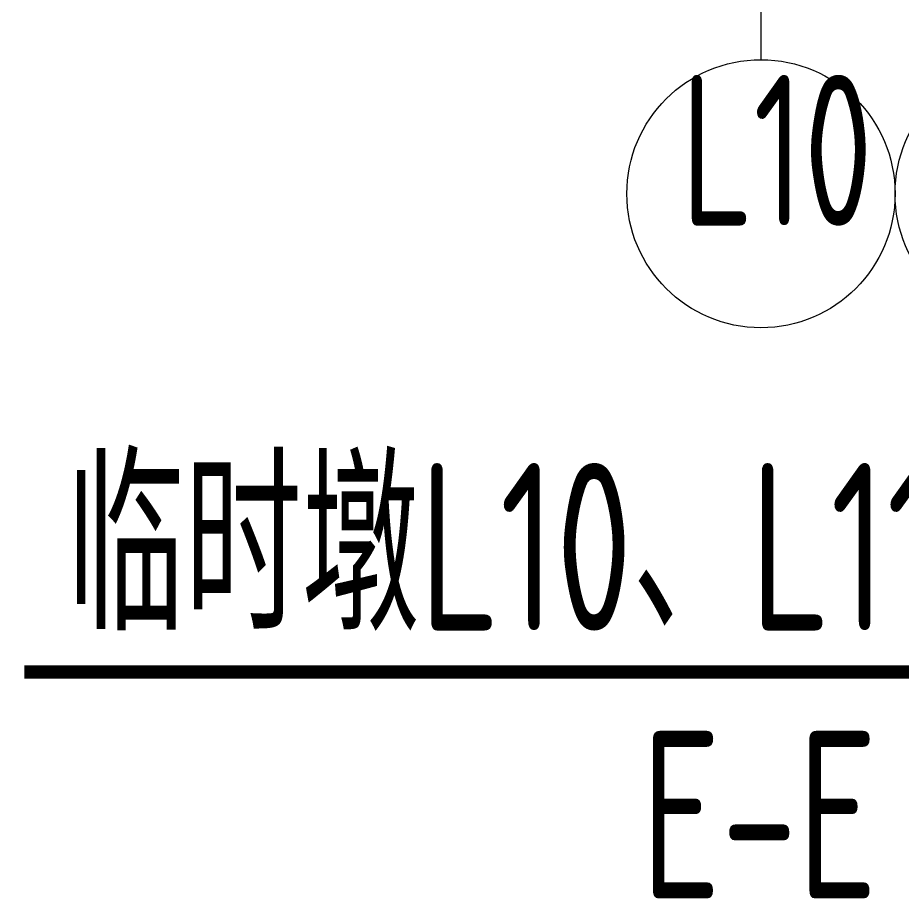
# Model space of a CAD drawing. Extents: x -2876908 to 633791, y -1383861 to 872234.
# Drawn here: x -181267 to -168088, y -1043825 to -1030684 of the extents above; entities that cross this region are included whole.
import ezdxf
from ezdxf.enums import TextEntityAlignment as Align

# ---------------------------------------------------------------- set-up
doc = ezdxf.new("R2010")
doc.units = 0
doc.header["$LTSCALE"] = 5
doc.header["$MEASUREMENT"] = 0
doc.linetypes.add('CENTER', pattern=[2, 1.25, -0.25, 0.25, -0.25])
for name, color, linetype, lineweight in [('3中心线', 6, 'CENTER', 18), ('5标注', 3, 'CONTINUOUS', 15), ('6文本', 7, 'CONTINUOUS', 15), ('DIM', 3, 'CONTINUOUS', 0)]:
    doc.layers.add(name, color=color, linetype=linetype, lineweight=lineweight)
doc.layers.add('M_Dim', color=3, linetype='CONTINUOUS')
doc.styles.add('TSSD_Dimension', font='tssdeng.shx', dxfattribs={"width": 0.7, "bigfont": 'hztxt.shx'})
doc.styles.add('TSSD_NORM', font='tssdeng.shx', dxfattribs={"width": 0.7, "bigfont": 'hztxt.shx'})

msp = doc.modelspace()

# ---------------------------------------------------------------- linework, layer by layer
at = {"layer": '3中心线', "ltscale": 500}
msp.add_line((-170181.736, -980604.052), (-170181.736, -1031311.151), dxfattribs=at)
at = {"layer": '5标注'}
for centre in [(-170181.736, -1033311.151), (-166181.736, -1033311.151)]:
    msp.add_circle(centre, 2000, dxfattribs=at)
at = {"layer": 'M_Dim'}
msp.add_lwpolyline([(-181167.345, -1040446.45, 200, 200, 0), (-159750.207, -1040446.45, 200, 200, 0)], format="xyseb", dxfattribs=at)

# ---------------------------------------------------------------- texts
at = {"layer": '6文本', "style": 'TSSD_NORM', "width": 0.7}
for s, p in [('临时墩L10、L11侧立面图 ', (-169970.473, -1038443.245)), ('E-E', (-170206.797, -1042579.3))]:
    msp.add_text(s, height=2500, dxfattribs=at).set_placement(p, align=Align.MIDDLE)
at = {"layer": 'DIM', "color": 7, "style": 'TSSD_Dimension', "width": 0.7}
msp.add_text('L10', height=2250, dxfattribs=at).set_placement((-168513.353, -1034462.91), align=Align.BOTTOM_RIGHT)

doc.saveas('drawing.dxf')
